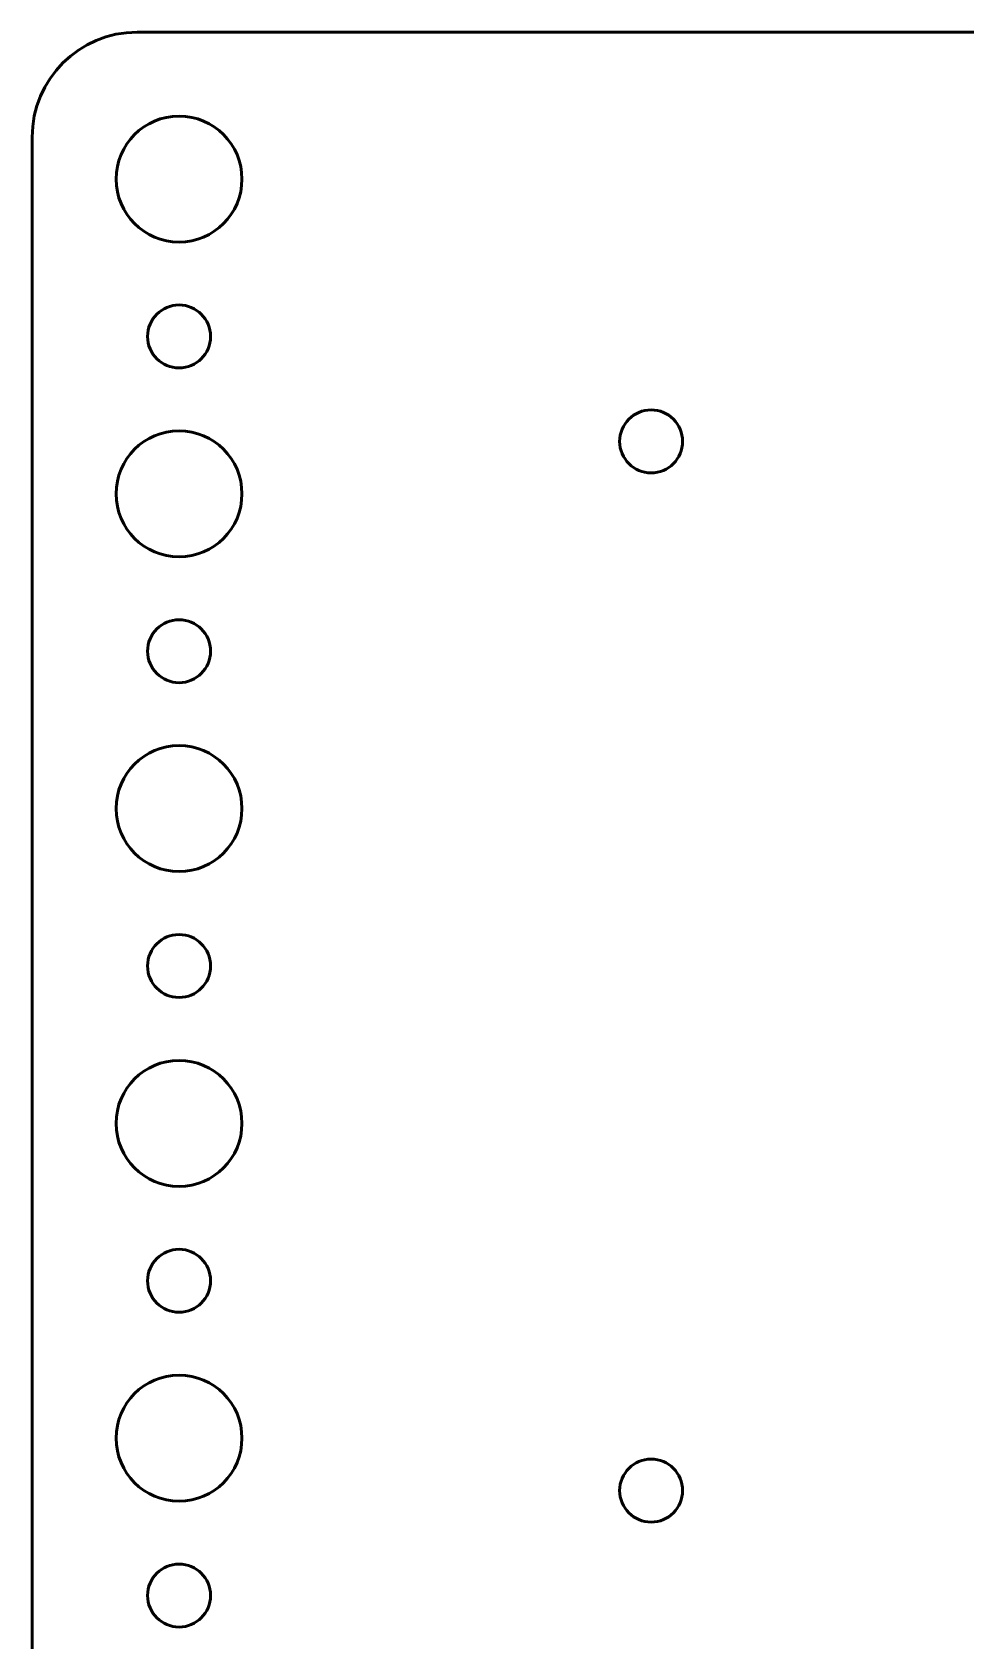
# Model space of a CAD drawing. Header units: centimetres. Extents: x -9.1 to 9.1, y -13.6 to 13.6.
# Drawn here: x 0.15 to 4.6, y 5.88 to 13.55 of the extents above; entities that cross this region are included whole.
import ezdxf

# ---------------------------------------------------------------- set-up
doc = ezdxf.new("R2010")
doc.units = ezdxf.units.CM
doc.header["$MEASUREMENT"] = 0
doc.layers.add('Layer 1', color=7, linetype='Continuous')

msp = doc.modelspace()

# ---------------------------------------------------------------- linework, layer by layer
at = {"layer": 'Layer 1', "lineweight": 53}
for centre, major_axis in [((0.85001, 12.85001), (0, 0.30001)), ((0.85, 12.1), (0, 0.15)), ((0.85001, 11.35001), (0, 0.30001)), ((0.85, 10.6), (0, 0.15)), ((0.85001, 9.85001), (0, 0.30001)), ((0.85, 9.1), (0, 0.15)), ((0.85001, 8.35001), (0, 0.30001)), ((0.85, 7.6), (0, 0.15)), ((0.85001, 6.85001), (0, 0.30001)), ((0.85, 6.1), (0, 0.15))]:
    msp.add_ellipse(centre, major_axis=major_axis, ratio=1, dxfattribs=at)
for points, knots in [([(0.15, 13.05), (0.15, 13.05), (0.15, 0.65), (0.15, 0.65), (0.15, 0.65), (0.15, 0.37386), (0.37386, 0.15), (0.65, 0.15), (0.65, 0.15), (0.65, 0.15), (8.55, 0.15), (8.55, 0.15), (8.55, 0.15), (8.82614, 0.15), (9.05, 0.37386), (9.05, 0.65), (9.05, 0.65), (9.05, 0.65), (9.05, 13.05), (9.05, 13.05), (9.05, 13.05), (9.05, 13.32614), (8.82614, 13.55), (8.55, 13.55), (8.55, 13.55), (8.55, 13.55), (0.65, 13.55), (0.65, 13.55), (0.65, 13.55), (0.37386, 13.55), (0.15, 13.32614), (0.15, 13.05)], [0, 0, 0, 0, 0.1111111, 0.1111111, 0.1111111, 0.1111111, 0.2222222, 0.2222222, 0.2222222, 0.2222222, 0.3333333, 0.3333333, 0.3333333, 0.3333333, 0.4444444, 0.4444444, 0.4444444, 0.4444444, 0.5555556, 0.5555556, 0.5555556, 0.5555556, 0.6666667, 0.6666667, 0.6666667, 0.6666667, 0.7777778, 0.7777778, 0.7777778, 0.7777778, 1, 1, 1, 1]), ([(3.25, 11.6), (3.25, 11.51716), (3.18284, 11.45), (3.1, 11.45), (3.1, 11.45), (3.01716, 11.45), (2.95, 11.51716), (2.95, 11.6), (2.95, 11.6), (2.95, 11.68284), (3.01716, 11.75), (3.1, 11.75), (3.1, 11.75), (3.18284, 11.75), (3.25, 11.68284), (3.25, 11.6)], [0, 0, 0, 0, 0.2, 0.2, 0.2, 0.2, 0.4, 0.4, 0.4, 0.4, 0.6, 0.6, 0.6, 0.6, 1, 1, 1, 1]), ([(3.25, 6.6), (3.25, 6.51716), (3.18284, 6.45), (3.1, 6.45), (3.1, 6.45), (3.01716, 6.45), (2.95, 6.51716), (2.95, 6.6), (2.95, 6.6), (2.95, 6.68284), (3.01716, 6.75), (3.1, 6.75), (3.1, 6.75), (3.18284, 6.75), (3.25, 6.68284), (3.25, 6.6)], [0, 0, 0, 0, 0.2, 0.2, 0.2, 0.2, 0.4, 0.4, 0.4, 0.4, 0.6, 0.6, 0.6, 0.6, 1, 1, 1, 1])]:
    msp.add_open_spline(points, degree=3, knots=knots, dxfattribs=at)

doc.saveas('drawing.dxf')
